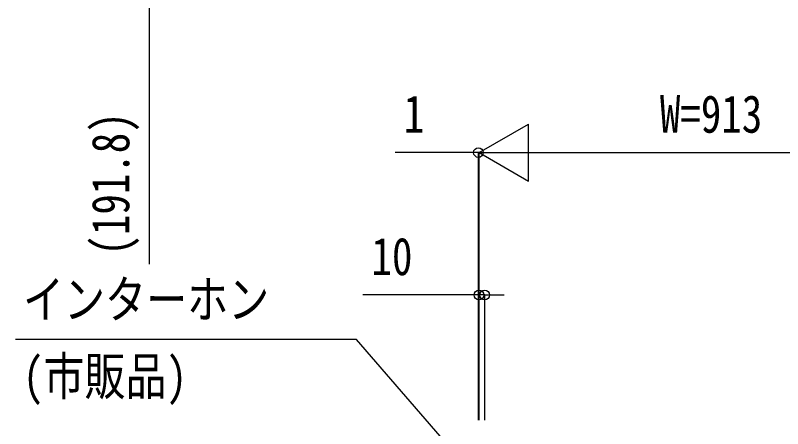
# Model space of a CAD drawing. Units: millimetres, scale not verified. Extents: x -8410 to 8410, y -5940 to 5940.
# Drawn here: x -2930 to -1584, y -1935 to -1210 of the extents above; entities that cross this region are included whole.
import ezdxf
from ezdxf.enums import TextEntityAlignment as Align

# ---------------------------------------------------------------- set-up
doc = ezdxf.new("R2010")
doc.units = ezdxf.units.MM
doc.header["$LTSCALE"] = 30
doc.layers.add('0-5_YKK_D', color=6, linetype='Continuous')
doc.styles.add('ＭＳ ゴシック', font='')
doc.styles.get('ＭＳ ゴシック').set_extended_font_data('MS Gothic')

msp = doc.modelspace()

# ---------------------------------------------------------------- linework, layer by layer
at = {"layer": '0-5_YKK_D'}
for p, q in [((-2116.46, -1450.4), (-2029.86, -1400.4)), ((-2029.86, -1500.4), (-2029.86, -1400.4)), ((-2117.46, -1450.4), (-2263.46, -1450.4)), ((-2117.46, -1920.4), (-2117.46, -1449.4)), ((-2116.46, -1450.4), (-2117.46, -1450.4)), ((-2116.46, -1920.4), (-2116.46, -1449.4)), ((-2116.46, -1920.4), (-2116.46, -1449.4)), ((-2116.46, -1450.4), (-2082.46, -1450.4)), ((-2116.46, -1450.4), (-2029.86, -1500.4)), ((-2116.46, -1450.4), (-1943.26, -1450.4)), ((-2016.46, -1450.4), (-1303.46, -1450.4)), ((-2116.46, -1700.4), (-2320.06, -1700.4)), ((-2116.46, -1920.4), (-2116.46, -1699.4)), ((-2106.46, -1700.4), (-2116.46, -1700.4)), ((-2106.46, -1920.4), (-2106.46, -1699.4)), ((-2106.46, -1700.4), (-2072.46, -1700.4))]:
    msp.add_line(p, q, dxfattribs=at)
for points in [[(-2695.17, -991.9), (-2695.17, -1183.75), (-2695.17, -1646.15)], [(-2023.46, -2134.9), (-2045.69, -2109.18), (-2331.55, -1778.41), (-2929.83, -1778.41)]]:
    msp.add_lwpolyline(points, dxfattribs=at)
for centre in [(-2117.46, -1450.4), (-2116.46, -1700.4), (-2106.46, -1700.4)]:
    msp.add_circle(centre, 8.5, dxfattribs=at)

# ---------------------------------------------------------------- texts
at = {"layer": '0-5_YKK_D', "style": 'ＭＳ ゴシック', "width": 0.8}
for s, p in [('1', (-2248.46, -1435.4)), ('W=913', (-1799.16, -1435.4)), ('10', (-2305.06, -1685.4)), ('インターホン', (-2916.45, -1760.89)), ('(市販品)', (-2916.45, -1895.89))]:
    msp.add_text(s, height=65.98, dxfattribs=at).set_placement(p, align=Align.BOTTOM_LEFT)
msp.add_text('(191.8)', height=65.98, rotation=90, dxfattribs=at).set_placement((-2710.17, -1631.15), align=Align.BOTTOM_LEFT)

doc.saveas('drawing.dxf')
